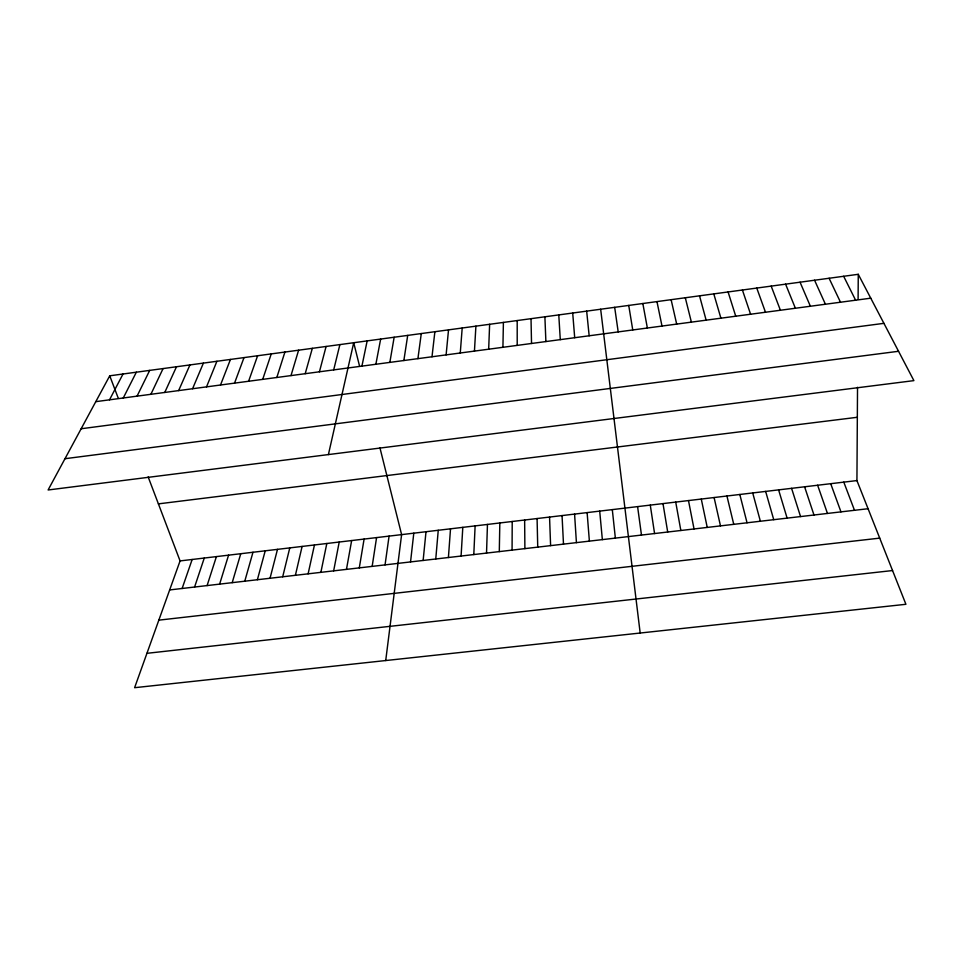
<?xml version="1.0" encoding="UTF-8"?>
<svg xmlns="http://www.w3.org/2000/svg" width="962" height="962" viewBox="0 0 962 962"><rect width="100%" height="100%" fill="white"/><g stroke="black" fill="none" stroke-linecap="round" stroke-linejoin="round"><path stroke-width="1.44" d="M512.073 550.12L512.217 521.488M148.16 476.911L180.074 560.918L134.608 687.698L905.915 604.292L856.926 480.579L857.527 387.289M858.104 299.242L858.26 274.302L109.74 375.805L48.1 489.983L913.9 380.627L858.26 274.302M502.922 347.294L503.403 322.426M499.29 551.611L499.831 522.967M486.531 553.09L487.457 524.434M488.672 349.206L489.634 324.29M473.797 554.569L475.12 525.901M474.446 351.106L475.901 326.154M461.087 556.048L462.806 527.356M448.412 557.527L450.517 528.823M460.269 352.994L462.193 328.018M435.762 558.994L438.251 530.278M446.115 354.882L448.52 329.87M423.136 560.461L426.01 531.721M410.546 561.928L413.792 533.176M431.998 356.77L434.884 331.722M385.714 660.545L401.611 534.619L379.894 447.631M417.917 358.646L421.284 333.561M385.053 564.886L389.081 536.111M372.162 566.39L376.575 537.59M403.86 360.522L407.708 335.401M359.295 567.881L364.093 539.081M389.85 362.397L394.155 337.241M346.464 569.384L351.647 540.56M375.865 364.261L380.651 339.069M333.658 570.863L339.213 542.027M320.875 572.354L326.815 543.506M361.916 366.125L367.159 340.897M308.117 573.833L314.454 544.973M328.403 454.581L353.715 342.725L359.487 365.837M295.394 575.312L302.104 546.44M282.696 576.791L289.778 547.895M333.694 369.889L339.887 344.6M270.033 578.27L277.489 549.362M319.432 371.801L326.094 346.476M257.383 579.737L265.223 550.817M305.195 373.701L312.337 348.34M244.769 581.204L252.982 552.26M232.191 582.671L240.765 553.715M290.993 375.589L298.605 350.204M219.625 584.126L228.571 555.158M276.828 377.489L284.908 352.056M207.095 585.581L216.414 556.601M194.589 587.036L204.269 558.044M262.698 379.365L271.248 353.908M182.119 588.491L192.16 559.487M248.605 381.253L257.612 355.76M234.548 383.129L244.011 357.599M220.514 385.004L230.447 359.439M206.529 386.868L216.907 361.279M192.568 388.732L203.403 363.107M178.643 390.596L189.935 364.935M164.755 392.448L176.491 366.762M150.89 394.3L163.071 368.578M137.061 396.14L149.699 370.394M123.28 397.979L136.351 372.198M109.512 399.819L123.028 374.002M95.791 401.659L870.766 298.184M81.169 428.751L883.922 323.34M64.995 458.706L898.544 351.286M158.393 503.872L857.334 417.28M180.074 560.918L856.926 480.579M169.661 589.934L868.073 508.718M158.826 620.153L879.713 538.131M146.933 653.318L892.556 570.55M843.662 276.286L855.615 300.216M829.088 278.258L840.499 302.224M814.561 280.231L825.42 304.245M800.059 282.203L810.377 306.253M785.593 284.163L795.382 308.249M771.175 286.123L780.41 310.257M843.794 482.13L854.496 510.293M109.74 375.805L118.206 398.064M830.699 483.682L840.968 511.868M756.769 288.071L765.487 312.241M817.628 485.233L827.464 513.443M742.411 290.019L750.588 314.237M804.593 486.784L813.984 515.007M791.582 488.335L800.54 516.57M728.09 291.955L735.738 316.221M778.595 489.874L787.12 518.133M713.792 293.903L720.911 318.194M765.644 491.414L773.737 519.684M699.53 295.827L706.132 320.166M752.717 492.941L760.377 521.248M739.814 494.48L747.053 522.799M685.305 297.763L691.389 322.138M726.935 496.007L733.753 524.338M671.115 299.687L676.683 324.098M714.093 497.534L720.478 525.877M701.274 499.05L707.238 527.429M656.962 301.599L662 326.058M688.479 500.565L694.035 528.956M642.832 303.523L647.366 328.018M675.721 502.08L680.843 530.495M662.986 503.595L667.7 532.022M628.739 305.435L632.755 329.966M650.276 505.11L654.569 533.549M614.682 307.335L618.193 331.914M637.59 506.613L641.474 535.076M600.661 309.235L640.175 633.032M612.301 509.607L615.367 538.107M586.664 311.135L589.165 335.786M599.699 511.111L602.356 539.622M572.703 313.035L574.699 337.71M587.121 512.602L589.381 541.125M574.579 514.093L576.418 542.64M558.778 314.923L560.281 339.646M562.048 515.572L563.491 544.143M544.889 316.799L545.887 341.558M549.555 517.063L550.601 545.634M537.085 518.542L537.734 547.137M531.024 318.687L531.529 343.482M524.639 520.021L524.891 548.629M517.195 320.562L517.207 345.394"/></g></svg>
